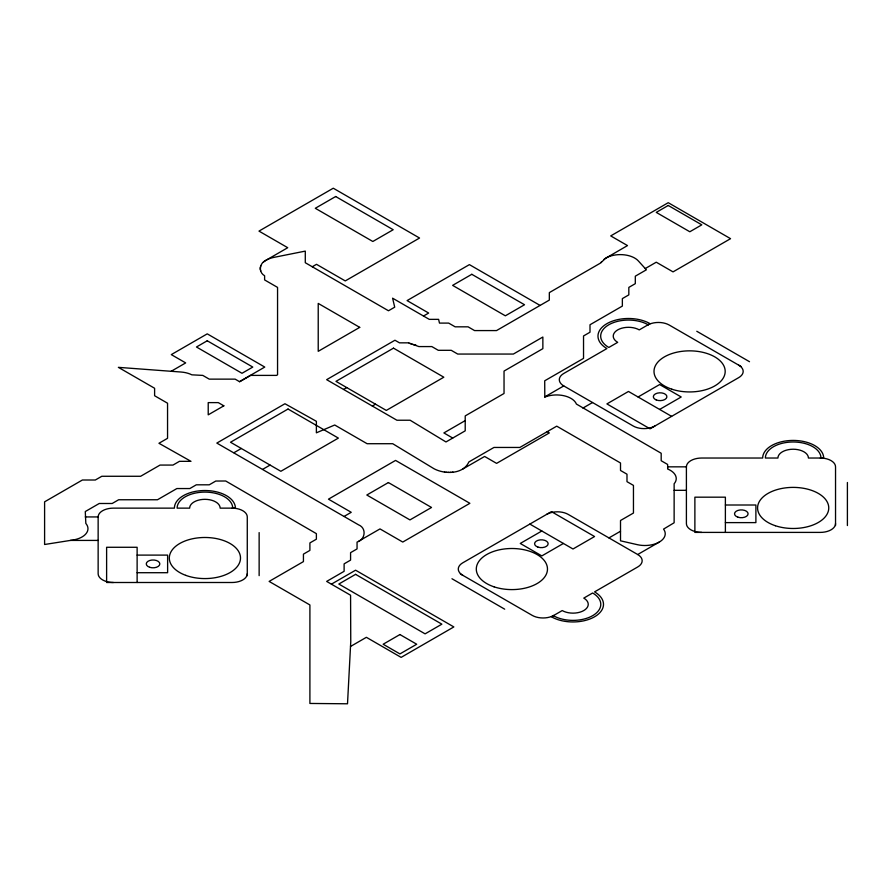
<?xml version="1.0" encoding="UTF-8"?>
<svg xmlns="http://www.w3.org/2000/svg" width="892" height="892" viewBox="0 0 892 892"><rect width="100%" height="100%" fill="white"/><g stroke="black" fill="none" stroke-linecap="round" stroke-linejoin="round"><path stroke-width="1.34" d="M260.241 268.113L260.23 268.693M260.297 267.544L260.408 266.976M260.553 266.396L260.754 265.838M601.219 262.348L606.058 257.978A20.338 11.741 0 0 1 638.326 260.91L646.388 269.797L635.305 276.185L635.305 283.667L628.827 287.402L628.827 294.873L622.36 298.608L622.36 306.079L590.002 324.755L590.002 332.225L583.535 335.961L583.535 358.383L544.711 380.795L544.8 397.107A20.338 11.741 0 0 1 576.399 404.054L661.184 453.259L661.184 460.729L667.651 464.464L667.651 469.014L668.286 469.27A20.338 11.741 0 0 1 674.14 483.776L674.129 522.768L663.559 529.101A20.338 11.741 0 0 1 659.5 541.935L637.702 554.523L568.204 514.394A15.253 8.809 0 0 0 546.629 514.394M601.587 261.769L600.907 262.839L549.327 292.621L549.327 300.091L496.532 330.575L474.555 330.575L468.088 326.829L455.143 326.829L448.676 323.094L439.477 323.094L438.608 319.358L429.264 319.358L392.603 298.196L394.71 307.171L388.477 310.762L305.287 262.727L305.287 251.109L273.911 257.375A20.338 11.741 0 0 0 265.626 260.486C259.382 263.251 258.357 272.361 264.612 275.74L264.612 279.932L277.557 287.402L277.557 374.807L276.52 375.398L250.641 375.398L239.647 381.743L235.131 379.133L209.252 379.133L202.774 375.398L191.858 374.83A20.338 11.741 0 0 0 181.098 372.031L118.368 367.348L154.606 388.265L154.606 395.736L167.551 403.217L167.551 438.318L158.943 443.279L190.977 461.331L179.459 461.331L172.992 465.067L160.047 465.067L140.635 476.272L101.811 476.272L95.344 480.007L82.399 480.007L44.6 501.828L44.6 544.499L72.999 540.006A20.338 11.741 0 0 0 85.833 523.437L85.275 511.551L99.246 503.489L112.18 503.489L118.658 499.754L157.483 499.754L176.895 488.548L189.84 488.548L196.307 484.813L209.252 484.813L215.775 481.044L225.709 481L316.381 533.65L316.381 539.192L309.903 542.927L309.903 550.397L303.436 554.133L303.436 561.603L269.128 581.417L309.903 604.954L309.903 703.453L347.512 703.788L350.757 641.816L350.578 595.232L326.65 581.417L344.111 571.326L344.111 563.856L350.578 560.12L350.578 552.65L357.056 548.914L357.056 542.091C365.274 539.749 366.991 528.109 358.461 524.786L216.823 443.079L284.949 403.742L316.381 421.303L316.381 432.821L334.712 425.005L367.114 443.714L392.714 443.714L433.947 468.701C444.606 474.455 463.282 474.511 468.869 461.945L493.967 447.45L519.858 447.45L556.731 426.164L620.509 462.993L620.509 470.463L626.987 474.198L626.987 481.669L633.454 485.404L633.454 513.034L620.509 520.504L620.509 540.82L637.412 544.689A20.338 11.741 0 0 0 659.5 541.935M263.441 262.137L264.01 261.668M264.601 261.2L265.236 260.765M604.051 259.327L604.653 258.87M605.322 258.435L627.5 245.59L610.719 235.912L668.242 202.696L730.559 238.677L673.036 271.882L656.256 262.203L645.262 268.548M312.267 266.764L316.504 264.322L345.26 280.924L419.552 238.03L333.273 188.212L258.981 231.106L287.737 247.708L265.626 260.486M171.175 371.284L185.681 362.91L171.297 354.615L207.245 333.853L264.768 367.069L239.502 381.653M423.488 316.036L428.662 313.047L407.087 300.593L469.404 264.623L540.084 305.432M233.938 452.723L241.308 448.475M343.565 389.436L346.765 387.585M262.828 469.248L270.064 465.078M372.321 406.038L375.521 404.188M465.211 420.611L443.87 432.932L452.735 438.05M544.711 396.929L563.766 385.924L633.275 426.042A15.253 8.809 0 0 0 654.839 426.042M344.089 516.435L351.236 512.309L328.468 499.163L395.569 460.417L469.872 503.311L402.76 542.057L379.992 528.911L358.517 541.31M582.922 408.079L592.533 402.526M638.07 396.985L659.634 384.541L681.209 396.985L659.634 409.439M331.411 584.16L355.585 570.2L453.85 626.931L401.121 657.382L366.378 637.312L350.511 646.477M541.845 530.996L520.27 543.451L541.845 555.906L563.409 543.451M608.946 537.921L620.509 531.242M462.87 469.002L484.624 456.459L496.599 463.372L549.327 432.932L547.164 431.683M452.958 472.08L452.389 472.147M450.995 472.258L450.415 472.303M448.999 472.336L448.42 472.336M408.536 342.84L399.471 342.84L394.955 340.231L326.65 379.669L396.907 420.232L410.142 420.232L445.978 441.953L465.211 430.847L465.211 415.906L504.036 393.483L504.036 371.072L542.86 348.66L542.86 337.031L513.379 354.057L457.707 354.057L451.24 350.311L438.295 350.311L431.828 346.575L418.883 346.575L408.87 343.007M667.651 466.839L686.405 466.839A15.253 8.809 0 0 1 701.658 458.031L762.671 458.031A30.506 17.617 0 0 1 793.166 440.425A30.506 17.617 0 0 1 823.673 458.031L808.42 458.031A15.253 8.809 0 0 0 793.166 449.233A15.253 8.809 0 0 0 777.913 458.031L765.381 458.031A27.797 16.045 0 0 1 793.166 441.986A27.797 16.045 0 0 1 820.963 458.031M674.129 490.321L686.405 490.321M725.386 505.006L755.892 505.006L755.892 522.612L725.386 522.612M85.275 516.936L98.142 516.936A15.253 8.809 0 0 1 113.395 508.139L174.397 508.139A30.506 17.617 0 0 1 204.904 490.522A30.506 17.617 0 0 1 235.41 508.139L220.157 508.139A15.253 8.809 0 0 0 204.904 499.33A15.253 8.809 0 0 0 189.65 508.139L177.118 508.139A27.797 16.045 0 0 1 204.904 492.094A27.797 16.045 0 0 1 232.7 508.139M70.368 540.418L98.142 540.418M137.123 555.103L167.618 555.103L167.618 572.709L137.123 572.709M447.003 472.303L446.435 472.269M445.03 472.147L444.461 472.091M415.928 345.092L414.981 344.914M414.033 344.725L413.119 344.49M412.215 344.245L411.346 343.966M410.487 343.676L409.662 343.353M696.786 331.267L749.514 361.706M741.118 366.545L669.223 325.034A15.253 8.809 0 0 0 647.659 325.034M671.62 416.363L628.481 391.454L606.906 403.909L650.045 428.818L738.721 377.617A15.253 8.809 0 0 0 738.721 365.163M529.859 524.083L572.998 548.993L594.563 536.538L551.423 511.629L462.747 562.83A15.253 8.809 0 0 0 462.747 575.284M460.35 573.902L532.256 615.402A15.253 8.809 0 0 0 553.821 615.402M451.965 578.741L504.694 609.18M260.698 270.978L260.52 270.41M260.375 269.841L260.286 269.272M847.4 482.494L847.4 525.544M835.536 525.544L835.536 466.839A15.253 8.809 0 0 0 820.283 458.031M725.386 532.401L725.386 497.178L694.879 497.178L694.879 532.401L820.283 532.401A15.253 8.809 0 0 0 835.536 523.593M686.405 466.839L686.405 523.593A15.253 8.809 0 0 0 701.658 532.401M259.137 532.591L259.137 575.641M247.274 575.641L247.274 516.936A15.253 8.809 0 0 0 232.02 508.139M137.123 582.498L137.123 547.275L106.616 547.275L106.616 582.498L232.02 582.498A15.253 8.809 0 0 0 247.274 573.69M98.142 516.936L98.142 573.69A15.253 8.809 0 0 0 113.395 582.498M553.341 615.681A27.797 16.045 0 0 0 592.645 615.681A27.797 16.045 0 0 0 592.645 592.99L583.781 598.108A15.253 8.809 0 0 1 583.781 610.563A15.253 8.809 0 0 1 562.216 610.563L551.423 616.796A30.506 17.617 0 0 0 594.563 616.796A30.506 17.617 0 0 0 594.563 591.887L637.702 566.977A15.253 8.809 0 0 0 637.702 554.523M648.138 324.766A27.797 16.045 0 0 0 608.823 324.766A27.797 16.045 0 0 0 608.823 347.456L617.699 342.338A15.253 8.809 0 0 1 617.699 329.884A15.253 8.809 0 0 1 639.263 329.884L650.045 323.651A30.506 17.617 0 0 0 606.906 323.651A30.506 17.617 0 0 0 606.906 348.56L563.766 373.469A15.253 8.809 0 0 0 563.766 385.924M335.671 196.519L315.3 208.282L372.823 241.487L393.194 229.723L335.671 196.519M207.245 340.777L196.463 346.999L242 373.291L252.782 367.069L207.245 340.777M223.836 405.827L208.215 414.836L208.215 402.615L218.284 402.615L223.836 405.827M359.721 327.364L318.221 351.325L318.221 303.414L359.721 327.364M471.801 274.301L452.623 285.373L505.351 315.813L524.529 304.741L471.801 274.301M288.038 409.038L230.515 442.242L280.846 471.299L338.369 438.095L288.038 409.038M393.495 348.148L335.972 381.363L386.303 410.42L443.826 377.204L393.495 348.148M668.242 205.472L656.256 212.385L689.817 231.764L701.792 224.84L668.242 205.472M388.388 482.561L366.813 495.015L409.952 519.913L431.527 507.47L388.388 482.561M355.585 574.359L338.815 584.037L425.094 633.855L441.863 624.166L355.585 574.359M399.928 634.547L383.147 644.236L399.928 653.914L416.709 644.236L399.928 634.547M537.976 547.119A6.779 3.914 0 0 0 548.145 543.73A6.779 3.914 0 0 0 537.976 540.34A6.779 3.914 0 0 0 537.976 547.119M494.09 586.847A35.591 20.549 0 0 0 547.476 569.051A35.591 20.549 0 0 0 494.09 551.256A35.591 20.549 0 0 0 494.09 586.847M149.655 567.29A6.779 3.914 0 0 0 159.824 563.9A6.779 3.914 0 0 0 149.655 560.51A6.779 3.914 0 0 0 149.655 567.29M185.781 575.362A35.591 20.549 0 0 0 240.461 558.927A35.591 20.549 0 0 0 188.468 539.805A35.591 20.549 0 0 0 185.781 575.362M737.918 517.193A6.779 3.914 0 0 0 748.087 513.803A6.779 3.914 0 0 0 737.918 510.414A6.779 3.914 0 0 0 737.918 517.193M775.371 525.734A35.591 20.549 0 0 0 828.757 507.938A35.591 20.549 0 0 0 775.371 490.143A35.591 20.549 0 0 0 775.371 525.734M656.166 399.895A6.779 3.914 0 0 0 666.859 397.096A6.779 3.914 0 0 0 657.315 393.149A6.779 3.914 0 0 0 656.166 399.895M671.799 389.191A35.591 20.549 0 0 0 725.185 371.395A35.591 20.549 0 0 0 671.799 353.6A35.591 20.549 0 0 0 671.799 389.191"/></g></svg>
